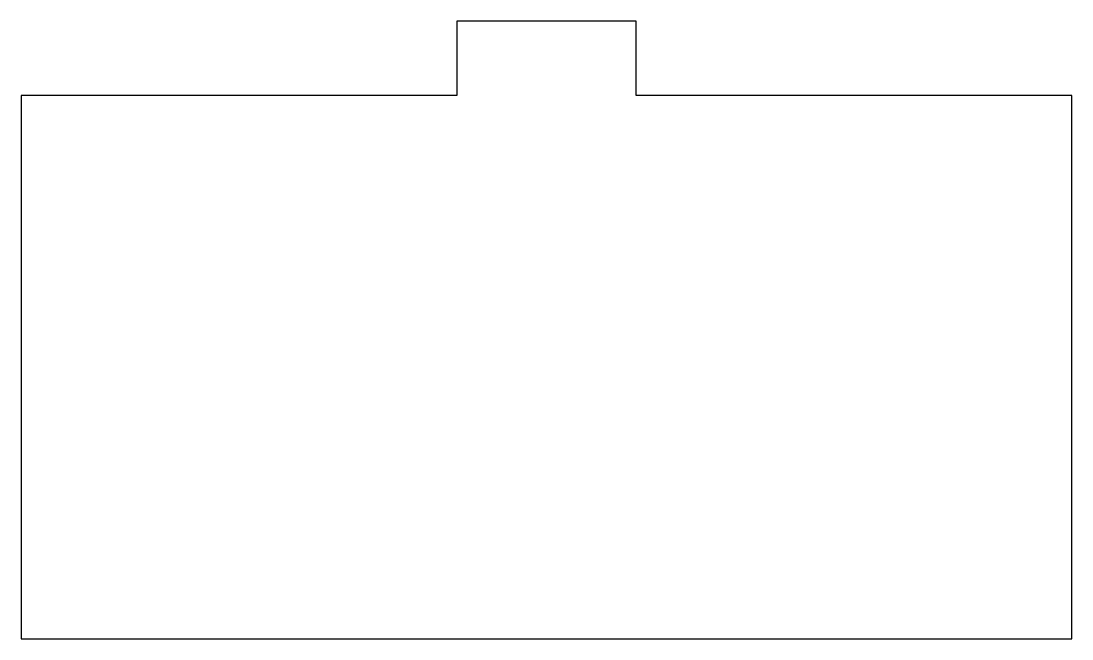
# Model space of a CAD drawing. Header units: millimetres. Extents: x 198.6 to 207.4, y -191 to -150.
# Drawn here: x 198.64 to 207.44, y -155.17 to -149.99 of the extents above; entities outside this region: 4.
import ezdxf

# ---------------------------------------------------------------- set-up
doc = ezdxf.new("R2010")
doc.units = ezdxf.units.MM

msp = doc.modelspace()

# ---------------------------------------------------------------- linework, layer by layer
at = {"linetype": 'CONTINUOUS'}
for p, q in [((203.7871, -149.9928), (202.2871, -149.9928)), ((202.2871, -149.9928), (202.2871, -150.6178)), ((203.7871, -150.6178), (203.7871, -149.9928)), ((202.2871, -150.6178), (198.6371, -150.6178)), ((198.6371, -150.6178), (198.6371, -155.1678)), ((207.4371, -150.6178), (203.7871, -150.6178)), ((207.4371, -155.1678), (207.4371, -150.6178)), ((198.6371, -155.1678), (207.4371, -155.1678)), ((205.7871, -187.6428), (200.2871, -187.6428)), ((200.2871, -187.6428), (200.2871, -191.0428)), ((205.7871, -191.0428), (205.7871, -187.6428)), ((200.2871, -191.0428), (205.7871, -191.0428))]:
    msp.add_line(p, q, dxfattribs=at)

doc.saveas('drawing.dxf')
